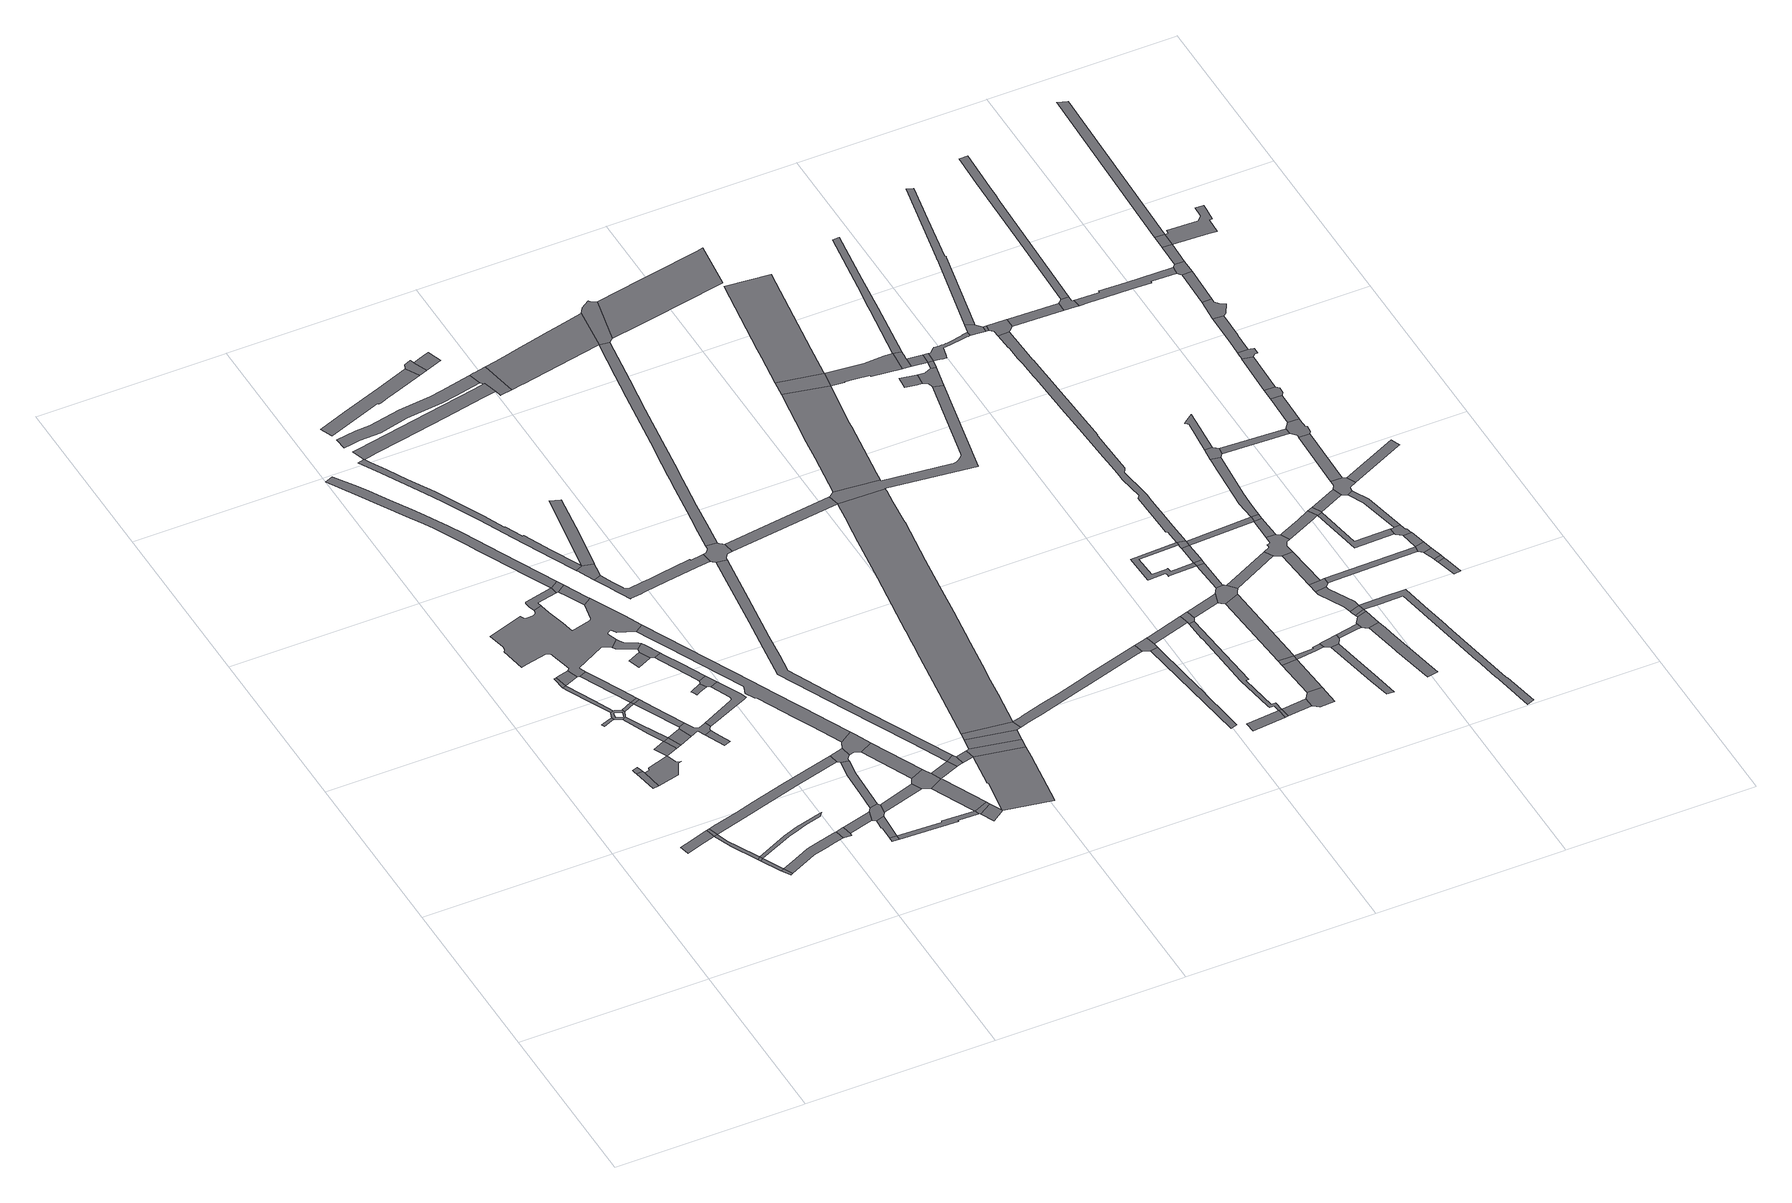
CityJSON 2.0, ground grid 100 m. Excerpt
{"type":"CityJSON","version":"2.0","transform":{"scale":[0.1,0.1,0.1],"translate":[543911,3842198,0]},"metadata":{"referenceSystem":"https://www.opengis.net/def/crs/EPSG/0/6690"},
"CityObjects":{
"road1":{"type":"Road","geometry":[{"type":"MultiSurface","lod":"1","boundaries":[[[0,1,2,3,4,5]]]}]},
"road2":{"type":"Road","geometry":[{"type":"MultiSurface","lod":"1","boundaries":[[[6,0,5,7]]]}]},
"road3":{"type":"Road","attributes":{"RoadStructureAttribute.sectionType":"1"},"geometry":[{"type":"MultiSurface","lod":"1","boundaries":[[[8,9,7,5,10,11,12]]]}]},
"road4":{"type":"Road","geometry":[{"type":"MultiSurface","lod":"1","boundaries":[[[12,11,13,14]]]}]},
"road5":{"type":"Road","geometry":[{"type":"MultiSurface","lod":"1","boundaries":[[[15,16,17,18,19]]]}]},
"road6":{"type":"Road","attributes":{"RoadStructureAttribute.sectionType":"1"},"geometry":[{"type":"MultiSurface","lod":"1","boundaries":[[[14,13,20,21]]]}]},
"road7":{"type":"Road","geometry":[{"type":"MultiSurface","lod":"1","boundaries":[[[22,23,24,25,16,15]]]}]},
"road8":{"type":"Road","geometry":[{"type":"MultiSurface","lod":"1","boundaries":[[[21,20,26,27]]]}]},
"road9":{"type":"Road","attributes":{"RoadStructureAttribute.sectionType":"1"},"geometry":[{"type":"MultiSurface","lod":"1","boundaries":[[[28,29,30,31,32,33,34,35,36,19,18]]]}]},
"road10":{"type":"Road","geometry":[{"type":"MultiSurface","lod":"1","boundaries":[[[37,38,39,40,41,42]]]}]},
"road11":{"type":"Road","geometry":[{"type":"MultiSurface","lod":"1","boundaries":[[[43,44,45,46]]]}]},
"road12":{"type":"Road","geometry":[{"type":"MultiSurface","lod":"1","boundaries":[[[47,46,45,48,49,50,51]]]}]},
"road13":{"type":"Road","attributes":{"RoadStructureAttribute.sectionType":"1"},"geometry":[{"type":"MultiSurface","lod":"1","boundaries":[[[52,53,54,55,56,57,21,27,58,59,60,61,62]]]}]},
"road14":{"type":"Road","geometry":[{"type":"MultiSurface","lod":"1","boundaries":[[[63,64,65,66,33,67]]]}]},
"road15":{"type":"Road","attributes":{"RoadStructureAttribute.sectionType":"1"},"geometry":[{"type":"MultiSurface","lod":"1","boundaries":[[[68,69,70,71,72,73,74,75,76,77,12,14]]]}]},
"road16":{"type":"Road","geometry":[{"type":"MultiSurface","lod":"1","boundaries":[[[78,51,50,79,37,42,80,81,82,83,84,85],[86,87,88,89,90,91,92,93]]]}]},
"road17":{"type":"Road","geometry":[{"type":"MultiSurface","lod":"1","boundaries":[[[94,95,96,43,46,97,98]]]}]},
"road18":{"type":"Road","geometry":[{"type":"MultiSurface","lod":"1","boundaries":[[[99,100,82,81,101,102,65,103]]]}]},
"road19":{"type":"Road","geometry":[{"type":"MultiSurface","lod":"1","boundaries":[[[104,103,65,64,63,67,105]]]}]},
"road20":{"type":"Road","geometry":[{"type":"MultiSurface","lod":"1","boundaries":[[[106,85,84,107]]]}]},
"road21":{"type":"Road","attributes":{"RoadStructureAttribute.sectionType":"1"},"geometry":[{"type":"MultiSurface","lod":"1","boundaries":[[[108,103,104,105,109]]]}]},
"road22":{"type":"Road","attributes":{"RoadStructureAttribute.sectionType":"1"},"geometry":[{"type":"MultiSurface","lod":"1","boundaries":[[[110,111,112,113,114,106,115]]]}]},
"road23":{"type":"Road","geometry":[{"type":"MultiSurface","lod":"1","boundaries":[[[115,106,107,116]]]}]},
"road24":{"type":"Road","attributes":{"RoadStructureAttribute.sectionType":"1"},"geometry":[{"type":"MultiSurface","lod":"1","boundaries":[[[117,118,119,120,121,122,123,6,7,124,125,126,127,128]]]}]},
"road25":{"type":"Road","attributes":{"RoadStructureAttribute.sectionType":"1"},"geometry":[{"type":"MultiSurface","lod":"1","boundaries":[[[129,116,107,130,131,132,133]]]}]},
"road26":{"type":"Road","geometry":[{"type":"MultiSurface","lod":"1","boundaries":[[[134,52,62,135,136]]]}]},
"road27":{"type":"Road","geometry":[{"type":"MultiSurface","lod":"1","boundaries":[[[137,138,139,133,132,140,108,109,141,142,143,144,145,146,147]]]}]},
"road28":{"type":"Road","geometry":[{"type":"MultiSurface","lod":"1","boundaries":[[[148,149,150,151,152,153,154,155,156,157,158,159,160,161,162,163,164,165,166,167,168,169,170,171,172,94,98,173,113,112,174,175,176,177,178,179,180,181,182,183,184,185,186,187,188,189]]]}]},
"road29":{"type":"Road","geometry":[{"type":"MultiSurface","lod":"1","boundaries":[[[190,191,192,143,142]]]}]},
"road30":{"type":"Road","attributes":{"RoadStructureAttribute.sectionType":"1"},"geometry":[{"type":"MultiSurface","lod":"1","boundaries":[[[193,194,134,136,195]]]}]},
"road31":{"type":"Road","attributes":{"RoadStructureAttribute.sectionType":"1"},"geometry":[{"type":"MultiSurface","lod":"1","boundaries":[[[196,197,198,199,200,201,202,203,204,205,206,207,208,209,210,211,212,213,214,215,216,217,218,219]]]}]},
"road32":{"type":"Road","geometry":[{"type":"MultiSurface","lod":"1","boundaries":[[[218,220,221,222,223,154,153,224,225]]]}]},
"road33":{"type":"Road","geometry":[{"type":"MultiSurface","lod":"1","boundaries":[[[226,227,228,229]]]}]},
"road34":{"type":"Road","geometry":[{"type":"MultiSurface","lod":"1","boundaries":[[[230,231,232,233]]]}]},
"road35":{"type":"Road","attributes":{"RoadStructureAttribute.sectionType":"1"},"geometry":[{"type":"MultiSurface","lod":"1","boundaries":[[[234,235,236,237,238,239,226,229]]]}]},
"road36":{"type":"Road","geometry":[{"type":"MultiSurface","lod":"1","boundaries":[[[240,241,242,243,244,245,179,178,246,247,248,249,250,251]]]}]},
"road37":{"type":"Road","geometry":[{"type":"MultiSurface","lod":"1","boundaries":[[[252,253,193,195,236,235,254,255]]]}]},
"road38":{"type":"Road","geometry":[{"type":"MultiSurface","lod":"1","boundaries":[[[256,257,258,259,260,261,262,263]]]}]},
"road39":{"type":"Road","geometry":[{"type":"MultiSurface","lod":"1","boundaries":[[[264,265,266,267,268,269,270,271,272,273,274,147,146]]]}]},
"road40":{"type":"Road","geometry":[{"type":"MultiSurface","lod":"1","boundaries":[[[275,251,250,276,230,233,277,278,279]]]}]},
"road41":{"type":"Road","geometry":[{"type":"MultiSurface","lod":"1","boundaries":[[[219,218,225,280,281]]]}]},
"road42":{"type":"Road","attributes":{"RoadStructureAttribute.sectionType":"1"},"geometry":[{"type":"MultiSurface","lod":"1","boundaries":[[[282,281,280,283,189,188]]]}]},
"road43":{"type":"Road","geometry":[{"type":"MultiSurface","lod":"1","boundaries":[[[284,285,279,278,286,287,288,289,290]]]}]},
"road44":{"type":"Road","geometry":[{"type":"MultiSurface","lod":"1","boundaries":[[[291,290,289,292,256,263,293,269,268]]]}]},
"road45":{"type":"Road","attributes":{"RoadStructureAttribute.sectionType":"1"},"geometry":[{"type":"MultiSurface","lod":"1","boundaries":[[[294,295,296,297,253,252,298,299]]]}]},
"road46":{"type":"Road","attributes":{"RoadStructureAttribute.sectionType":"1"},"geometry":[{"type":"MultiSurface","lod":"1","boundaries":[[[300,301,302,303,304,305,306,307,308,309,310,311,312,313,314,315,316,317,318,319,320,321,322,323,324,325,326]]]}]},
"road47":{"type":"Road","attributes":{"RoadStructureAttribute.sectionType":"1"},"geometry":[{"type":"MultiSurface","lod":"1","boundaries":[[[327,328,229,228,329,330,331,332]]]}]},
"road48":{"type":"Road","geometry":[{"type":"MultiSurface","lod":"1","boundaries":[[[333,117,128,294,299,334,335]]]}]},
"road49":{"type":"Road","attributes":{"RoadStructureAttribute.sectionType":"1"},"geometry":[{"type":"MultiSurface","lod":"1","boundaries":[[[336,255,254,337]]]}]},
"road50":{"type":"Road","attributes":{"RoadStructureAttribute.sectionType":"1"},"geometry":[{"type":"MultiSurface","lod":"1","boundaries":[[[338,339,340,341,342,343,344,345,186,185,346,347,348,349,350,351,352,353,354,355,356,357,358,359]]]}]},
"road51":{"type":"Road","geometry":[{"type":"MultiSurface","lod":"1","boundaries":[[[326,325,360,361,362,363,364,365,366]]]}]},
"road52":{"type":"Road","geometry":[{"type":"MultiSurface","lod":"1","boundaries":[[[367,359,358,333,335,368,369,370]]]}]},
"road53":{"type":"Road","attributes":{"RoadStructureAttribute.sectionType":"1"},"geometry":[{"type":"MultiSurface","lod":"1","boundaries":[[[371,372,373,374,375,376,377,378,379,380,381,382,383]]]}]},
"road54":{"type":"Road","attributes":{"RoadStructureAttribute.sectionType":"1"},"geometry":[{"type":"MultiSurface","lod":"1","boundaries":[[[370,369,384,385]]]}]},
"road55":{"type":"Road","geometry":[{"type":"MultiSurface","lod":"1","boundaries":[[[386,385,384,336,337,387,388,389]]]}]},
"road56":{"type":"Road","attributes":{"RoadStructureAttribute.sectionType":"1"},"geometry":[{"type":"MultiSurface","lod":"1","boundaries":[[[390,391,392,393,394,326,366]]]}]},
"road57":{"type":"Road","attributes":{"RoadStructureAttribute.sectionType":"1"},"geometry":[{"type":"MultiSurface","lod":"1","boundaries":[[[395,388,387,396,397,332,398]]]}]},
"road58":{"type":"Road","attributes":{"RoadStructureAttribute.sectionType":"1"},"geometry":[{"type":"MultiSurface","lod":"1","boundaries":[[[399,400,401,402,403,404,405,406,407,408,409,410,411,412,413,414,415]]]}]},
"road59":{"type":"Road","geometry":[{"type":"MultiSurface","lod":"1","boundaries":[[[398,332,331,416,417,418]]]}]},
"road60":{"type":"Road","attributes":{"function":"2","RoadStructureAttribute.sectionType":"7"},"geometry":[{"type":"MultiSurface","lod":"1","boundaries":[[[419,420,421,422,423,424,316,425,426,427,428,429,430,431]]]}]},
"road61":{"type":"Road","attributes":{"RoadStructureAttribute.sectionType":"1"},"geometry":[{"type":"MultiSurface","lod":"1","boundaries":[[[432,433,418,417,434,435]]]}]},
"road62":{"type":"Road","attributes":{"RoadStructureAttribute.sectionType":"1"},"geometry":[{"type":"MultiSurface","lod":"1","boundaries":[[[436,437,438,439,440,441,442,443,444,445,446,447,364,363,448,449,450,451,452,453,454,455,456,457,458,459]]]}]},
"road63":{"type":"Road","attributes":{"RoadStructureAttribute.sectionType":"1"},"geometry":[{"type":"MultiSurface","lod":"1","boundaries":[[[460,389,388,461]]]}]},
"road64":{"type":"Road","geometry":[{"type":"MultiSurface","lod":"1","boundaries":[[[462,463,460,461,464,465,466]]]}]},
"road65":{"type":"Road","attributes":{"RoadStructureAttribute.sectionType":"1"},"geometry":[{"type":"MultiSurface","lod":"1","boundaries":[[[467,468,469,470,471,472,473,460,463,474,475,476,477,478,479,480]]]}]},
"road66":{"type":"Road","attributes":{"RoadStructureAttribute.sectionType":"1"},"geometry":[{"type":"MultiSurface","lod":"1","boundaries":[[[481,466,465,482,483]]]}]},
"road67":{"type":"Road","geometry":[{"type":"MultiSurface","lod":"1","boundaries":[[[484,485,486,487,371,383,488,489]]]}]},
"road68":{"type":"Road","attributes":{"RoadStructureAttribute.sectionType":"1"},"geometry":[{"type":"MultiSurface","lod":"1","boundaries":[[[483,490,491,492,435,493,494,495,496]]]}]},
"road69":{"type":"Road","attributes":{"RoadStructureAttribute.sectionType":"1"},"geometry":[{"type":"MultiSurface","lod":"1","boundaries":[[[497,498,499,489,488,500]]]}]},
"road70":{"type":"Road","geometry":[{"type":"MultiSurface","lod":"1","boundaries":[[[501,481,483,496,502]]]}]},
"road71":{"type":"Road","geometry":[{"type":"MultiSurface","lod":"1","boundaries":[[[503,504,505,459,458,506,467,480,507,508,509,510,511,512,513]]]}]},
"road72":{"type":"Road","attributes":{"RoadStructureAttribute.sectionType":"1"},"geometry":[{"type":"MultiSurface","lod":"1","boundaries":[[[514,515,501,502,516]]]}]},
"road73":{"type":"Road","geometry":[{"type":"MultiSurface","lod":"1","boundaries":[[[517,514,516,518,519]]]}]},
"road74":{"type":"Road","geometry":[{"type":"MultiSurface","lod":"1","boundaries":[[[520,521,522,399,415,523,524,419,431,525,526,527,528]]]}]},
"road75":{"type":"Road","attributes":{"RoadStructureAttribute.sectionType":"1"},"geometry":[{"type":"MultiSurface","lod":"1","boundaries":[[[529,530,531,532,533,534,535,536,537,538,539,540,541,503,513,542,543,544,545,546,547,548,549,550]]]}]},
"road76":{"type":"Road","attributes":{"RoadStructureAttribute.sectionType":"1"},"geometry":[{"type":"MultiSurface","lod":"1","boundaries":[[[551,552,510,509,553]]]}]},
"road77":{"type":"Road","geometry":[{"type":"MultiSurface","lod":"1","boundaries":[[[554,555,556,557,558,559,560,561,562,563,520,528,564,565,566,567,529]]]}]},
"road78":{"type":"Road","attributes":{"RoadStructureAttribute.sectionType":"1"},"geometry":[{"type":"MultiSurface","lod":"1","boundaries":[[[553,568,569,570,571,572,573,574,575,576,577,578,579,517,519,580,581,582,583,584,585,586,587,588,589,590,591,592]]]}]},
"road79":{"type":"Road","attributes":{"RoadStructureAttribute.sectionType":"1"},"geometry":[{"type":"MultiSurface","lod":"1","boundaries":[[[593,594,595,596,597,598,599,519,518,600,601,602,603,604,605]]]}]},
"road80":{"type":"Road","geometry":[{"type":"MultiSurface","lod":"1","boundaries":[[[606,607,608,609,554,529,550,610,611]]]}]},
"road81":{"type":"Road","attributes":{"function":"2","RoadStructureAttribute.sectionType":"1"},"geometry":[{"type":"MultiSurface","lod":"1","boundaries":[[[612,613,614,615,616,617,618,619,620,621,622,623,624,625,626,627]]]}]},
"road82":{"type":"Road","attributes":{"RoadStructureAttribute.sectionType":"1"},"geometry":[{"type":"MultiSurface","lod":"1","boundaries":[[[628,629,630,631,632,633,634,635,636]]]}]},
"road83":{"type":"Road","geometry":[{"type":"MultiSurface","lod":"1","boundaries":[[[637,638,639,593,605,633,632,640]]]}]},
"road84":{"type":"Road","attributes":{"RoadStructureAttribute.sectionType":"1"},"geometry":[{"type":"MultiSurface","lod":"1","boundaries":[[[641,642,643,644,645]]]}]},
"road85":{"type":"Road","geometry":[{"type":"MultiSurface","lod":"1","boundaries":[[[646,647,648,649,650,651,652,611,610,653,654,655,656]]]}]},
"road86":{"type":"Road","attributes":{"RoadStructureAttribute.sectionType":"1"},"geometry":[{"type":"MultiSurface","lod":"1","boundaries":[[[657,658,659,660,661,662,663,664,665,666,620,619,667,668,551,553,592,669,670,671]]]}]},
"road87":{"type":"Road","geometry":[{"type":"MultiSurface","lod":"1","boundaries":[[[672,612,627,673]]]}]},
"road88":{"type":"Road","geometry":[{"type":"MultiSurface","lod":"1","boundaries":[[[674,641,645,675]]]}]},
"road89":{"type":"Road","attributes":{"RoadStructureAttribute.sectionType":"1"},"geometry":[{"type":"MultiSurface","lod":"1","boundaries":[[[676,677,637,640,678,679,680]]]}]},
"road90":{"type":"Road","attributes":{"RoadStructureAttribute.sectionType":"1"},"geometry":[{"type":"MultiSurface","lod":"1","boundaries":[[[681,682,683,684,685,686,687,688,689,690,691,692,693,641,674]]]}]},
"road91":{"type":"Road","attributes":{"RoadStructureAttribute.sectionType":"1"},"geometry":[{"type":"MultiSurface","lod":"1","boundaries":[[[694,695,674,675,696]]]}]},
"road92":{"type":"Road","geometry":[{"type":"MultiSurface","lod":"1","boundaries":[[[697,676,680,686,685,698,699]]]}]},
"road93":{"type":"Road","attributes":{"function":"2","RoadStructureAttribute.sectionType":"1"},"geometry":[{"type":"MultiSurface","lod":"1","boundaries":[[[700,701,702,672,673,703,704,705,706]]]}]},
"road94":{"type":"Road","geometry":[{"type":"MultiSurface","lod":"1","boundaries":[[[707,708,709,710,694,696,711,712,713]]]}]},
"road95":{"type":"Road","attributes":{"RoadStructureAttribute.sectionType":"1"},"geometry":[{"type":"MultiSurface","lod":"1","boundaries":[[[714,715,708,707]]]}]},
"road96":{"type":"Road","attributes":{"RoadStructureAttribute.sectionType":"1"},"geometry":[{"type":"MultiSurface","lod":"1","boundaries":[[[716,717,673,627,718,719,720,721,722,723,724]]]}]},
"road97":{"type":"Road","attributes":{"RoadStructureAttribute.sectionType":"1"},"geometry":[{"type":"MultiSurface","lod":"1","boundaries":[[[725,726,697,699,727,728]]]}]},
"road98":{"type":"Road","geometry":[{"type":"MultiSurface","lod":"1","boundaries":[[[729,715,714,730]]]}]},
"road99":{"type":"Road","attributes":{"RoadStructureAttribute.sectionType":"1"},"geometry":[{"type":"MultiSurface","lod":"1","boundaries":[[[731,732,733,734,735,736,737,738,739,740,741,742,743,744,745,746,747,748]]]}]},
"road100":{"type":"Road","attributes":{"RoadStructureAttribute.sectionType":"1"},"geometry":[{"type":"MultiSurface","lod":"1","boundaries":[[[749,750,751,752,729,730]]]}]},
"road101":{"type":"Road","geometry":[{"type":"MultiSurface","lod":"1","boundaries":[[[753,754,755,756,757]]]}]},
"road102":{"type":"Road","attributes":{"RoadStructureAttribute.sectionType":"1"},"geometry":[{"type":"MultiSurface","lod":"1","boundaries":[[[758,759,760,730,714,761,762]]]}]},
"road103":{"type":"Road","geometry":[{"type":"MultiSurface","lod":"1","boundaries":[[[763,764,765,766,725,728,767,752,751,768,769,770,771]]]}]},
"road104":{"type":"Road","attributes":{"RoadStructureAttribute.sectionType":"1"},"geometry":[{"type":"MultiSurface","lod":"1","boundaries":[[[740,772,773,765,764,774,775]]]}]},
"road105":{"type":"Road","geometry":[{"type":"MultiSurface","lod":"1","boundaries":[[[724,723,776,777,778,779,780,781,782]]]}]},
"road106":{"type":"Road","geometry":[{"type":"MultiSurface","lod":"1","boundaries":[[[783,784,757,756,785,786,787,657,671,788]]]}]},
"road107":{"type":"Road","geometry":[{"type":"MultiSurface","lod":"1","boundaries":[[[789,741,740,775]]]}]},
"road108":{"type":"Road","attributes":{"RoadStructureAttribute.sectionType":"1"},"geometry":[{"type":"MultiSurface","lod":"1","boundaries":[[[790,791,792,793,741,789]]]}]},
"road109":{"type":"Road","attributes":{"RoadStructureAttribute.sectionType":"1"},"geometry":[{"type":"MultiSurface","lod":"1","boundaries":[[[794,795,796,797,798,799,800,801]]]}]},
"road110":{"type":"Road","attributes":{"RoadStructureAttribute.sectionType":"1"},"geometry":[{"type":"MultiSurface","lod":"1","boundaries":[[[802,778,777,803,804]]]}]},
"road111":{"type":"Road","geometry":[{"type":"MultiSurface","lod":"1","boundaries":[[[731,748,805,792,791,806,807]]]}]},
"road112":{"type":"Road","geometry":[{"type":"MultiSurface","lod":"1","boundaries":[[[808,809,810,758,762,811,798,797,812,813]]]}]},
"road113":{"type":"Road","attributes":{"RoadStructureAttribute.sectionType":"1"},"geometry":[{"type":"MultiSurface","lod":"1","boundaries":[[[803,783,788,814]]]}]},
"road114":{"type":"Road","geometry":[{"type":"MultiSurface","lod":"1","boundaries":[[[804,803,814,815]]]}]},
"road115":{"type":"Road","attributes":{"RoadStructureAttribute.sectionType":"1"},"geometry":[{"type":"MultiSurface","lod":"1","boundaries":[[[816,771,770,817]]]}]},
"road116":{"type":"Road","attributes":{"RoadStructureAttribute.sectionType":"1"},"geometry":[{"type":"MultiSurface","lod":"1","boundaries":[[[818,808,813,819,820,821]]]}]},
"road117":{"type":"Road","attributes":{"RoadStructureAttribute.sectionType":"1"},"geometry":[{"type":"MultiSurface","lod":"1","boundaries":[[[822,823,824,825,826,827,828,829,724,782]]]}]},
"road118":{"type":"Road","attributes":{"RoadStructureAttribute.sectionType":"1"},"geometry":[{"type":"MultiSurface","lod":"1","boundaries":[[[830,831,832,833,834,835,836,837,838,839,840,841,842,843,844,815,814,845,846,847,848,849,850,851,852,853,854,855,856,857]]]}]},
"road119":{"type":"Road","attributes":{"RoadStructureAttribute.sectionType":"1"},"geometry":[{"type":"MultiSurface","lod":"1","boundaries":[[[858,806,791,859]]]}]},
"road120":{"type":"Road","attributes":{"RoadStructureAttribute.sectionType":"1"},"geometry":[{"type":"MultiSurface","lod":"1","boundaries":[[[860,861,862,863,864,865,866,867,868,869,870,871,872,873,874,875,876,877,878,879,880,881,882,883,884,885,886,887,888,889,890,891,892,893,894,895,896,897,898,899,900,731,807]]]}]},
"road121":{"type":"Road","attributes":{"RoadStructureAttribute.sectionType":"1"},"geometry":[{"type":"MultiSurface","lod":"1","boundaries":[[[901,902,903,904,905,906,907,908,909,910,911,912,913,914]]]}]},
"road122":{"type":"Road","geometry":[{"type":"MultiSurface","lod":"1","boundaries":[[[915,916,917,918,818,821,919,910,909]]]}]},
"road123":{"type":"Road","attributes":{"RoadStructureAttribute.sectionType":"1"},"geometry":[{"type":"MultiSurface","lod":"1","boundaries":[[[920,921,922,923,924,925,926,927]]]}]},
"road124":{"type":"Road","geometry":[{"type":"MultiSurface","lod":"1","boundaries":[[[928,929,930,931,923,922,932,933]]]}]},
"road125":{"type":"Road","attributes":{"RoadStructureAttribute.sectionType":"1"},"geometry":[{"type":"MultiSurface","lod":"1","boundaries":[[[934,935,916,915]]]}]},
"road126":{"type":"Road","geometry":[{"type":"MultiSurface","lod":"1","boundaries":[[[927,926,936,935,934]]]}]},
"road127":{"type":"Road","attributes":{"RoadStructureAttribute.sectionType":"1"},"geometry":[{"type":"MultiSurface","lod":"1","boundaries":[[[937,938,931,930]]]}]},
"road128":{"type":"Road","geometry":[{"type":"MultiSurface","lod":"1","boundaries":[[[939,940,941,942,943,944,816,817,945,946,938,937,947,948,949,950,951]]]}]},
"road129":{"type":"Road","geometry":[{"type":"MultiSurface","lod":"1","boundaries":[[[952,953,830,857,954,955,956,957]]]}]},
"road130":{"type":"Road","attributes":{"RoadStructureAttribute.sectionType":"1"},"geometry":[{"type":"MultiSurface","lod":"1","boundaries":[[[958,959,960,859,961,962,939,951]]]}]},
"road131":{"type":"Road","attributes":{"RoadStructureAttribute.sectionType":"1"},"geometry":[{"type":"MultiSurface","lod":"1","boundaries":[[[963,964,965,966,967,968,969,970,971,972,927,934,973,974,975,976,977,978,979,980,981,982]]]}]},
"road132":{"type":"Road","geometry":[{"type":"MultiSurface","lod":"1","boundaries":[[[983,984,858,859,960]]]}]},
"road133":{"type":"Road","attributes":{"RoadStructureAttribute.sectionType":"1"},"geometry":[{"type":"MultiSurface","lod":"1","boundaries":[[[956,955,985,986]]]}]},
"road134":{"type":"Road","geometry":[{"type":"MultiSurface","lod":"1","boundaries":[[[986,985,987,878,877,988,989,990,991]]]}]},
"road135":{"type":"Road","attributes":{"RoadStructureAttribute.sectionType":"1"},"geometry":[{"type":"MultiSurface","lod":"1","boundaries":[[[992,993,994,995,996,858,984,997,998,999,1000,1001]]]}]},
"road136":{"type":"Road","attributes":{"RoadStructureAttribute.sectionType":"1"},"geometry":[{"type":"MultiSurface","lod":"1","boundaries":[[[1002,1003,1004,950,949,1005,1006,1007]]]}]},
"road137":{"type":"Road","attributes":{"RoadStructureAttribute.sectionType":"1"},"geometry":[{"type":"MultiSurface","lod":"1","boundaries":[[[1008,928,933,1009,1010]]]}]},
"road138":{"type":"Road","geometry":[{"type":"MultiSurface","lod":"1","boundaries":[[[1011,992,1001,1012,1013,1014]]]}]},
"road139":{"type":"Road","attributes":{"RoadStructureAttribute.sectionType":"1"},"geometry":[{"type":"MultiSurface","lod":"1","boundaries":[[[1015,1016,1017,1018,952,957,1019,1020,1021,1022,1023,1024,1025]]]}]},
"road140":{"type":"Road","attributes":{"RoadStructureAttribute.sectionType":"1"},"geometry":[{"type":"MultiSurface","lod":"1","boundaries":[[[1026,1027,1028,1029,1030,1031,1032,1011,1014]]]}]},
"road141":{"type":"Road","geometry":[{"type":"MultiSurface","lod":"1","boundaries":[[[1033,1002,1007,1034,1035]]]}]},
"road142":{"type":"Road","attributes":{"RoadStructureAttribute.sectionType":"1"},"geometry":[{"type":"MultiSurface","lod":"1","boundaries":[[[1036,991,990,1037,1038]]]}]},
"road143":{"type":"Road","attributes":{"RoadStructureAttribute.sectionType":"1"},"geometry":[{"type":"MultiSurface","lod":"1","boundaries":[[[1039,1034,1007,1040,1041,1042]]]}]},
"road144":{"type":"Road","attributes":{"RoadStructureAttribute.sectionType":"1"},"geometry":[{"type":"MultiSurface","lod":"1","boundaries":[[[1043,1033,1035,1044,1045,1046]]]}]},
"road145":{"type":"Road","attributes":{"RoadStructureAttribute.sectionType":"1"},"geometry":[{"type":"MultiSurface","lod":"1","boundaries":[[[1013,1012,1047,1048]]]}]},
"road146":{"type":"Road","geometry":[{"type":"MultiSurface","lod":"1","boundaries":[[[1049,1038,1037,1050,1051,1052,1053,1054,1055]]]}]},
"road147":{"type":"Road","attributes":{"RoadStructureAttribute.sectionType":"1"},"geometry":[{"type":"MultiSurface","lod":"1","boundaries":[[[1056,1057,1058,1059,1060,1061]]]}]},
"road148":{"type":"Road","geometry":[{"type":"MultiSurface","lod":"1","boundaries":[[[1062,1008,1010,1063,1064,1065]]]}]},
"road149":{"type":"Road","attributes":{"RoadStructureAttribute.sectionType":"1"},"geometry":[{"type":"MultiSurface","lod":"1","boundaries":[[[1065,1064,1066,1067]]]}]},
"road150":{"type":"Road","geometry":[{"type":"MultiSurface","lod":"1","boundaries":[[[1067,1066,1068,1059,1058]]]}]},
"road151":{"type":"Road","geometry":[{"type":"MultiSurface","lod":"1","boundaries":[[[1069,1070,1071,1072,1073,1042,1041,1074,1075,1076,1077,1078]]]}]},
"road152":{"type":"Road","attributes":{"RoadStructureAttribute.sectionType":"1"},"geometry":[{"type":"MultiSurface","lod":"1","boundaries":[[[1075,1079,1008,1062,1076]]]}]},
"road153":{"type":"Road","attributes":{"RoadStructureAttribute.sectionType":"1"},"geometry":[{"type":"MultiSurface","lod":"1","boundaries":[[[1080,1081,1082,1083,1072,1071]]]}]},
"road154":{"type":"Road","geometry":[{"type":"MultiSurface","lod":"1","boundaries":[[[1084,1085,1043,1046,1086,1087,1082,1081,1088,1089,1090,1091,1092,1093]]]}]},
"road155":{"type":"Road","attributes":{"RoadStructureAttribute.sectionType":"1"},"geometry":[{"type":"MultiSurface","lod":"1","boundaries":[[[1094,1084,1093,1095,1096]]]}]},
"road156":{"type":"Road","geometry":[{"type":"MultiSurface","lod":"1","boundaries":[[[1097,1098,1099,1048,1047,1100,1101,1102,1094,1096,1103,1104,1105,1106,1107,1108,1109,1110]]]}]},
"road157":{"type":"Road","attributes":{"RoadStructureAttribute.sectionType":"1"},"geometry":[{"type":"MultiSurface","lod":"1","boundaries":[[[1111,1112,1113,1049,1055,1114,1115,1116,1117,1118]]]}]},
"road158":{"type":"Road","attributes":{"RoadStructureAttribute.sectionType":"1"},"geometry":[{"type":"MultiSurface","lod":"1","boundaries":[[[1119,1097,1110,1120,1121,1122]]]}]},
"road159":{"type":"Road","attributes":{"RoadStructureAttribute.sectionType":"1"},"geometry":[{"type":"MultiSurface","lod":"1","boundaries":[[[1123,1092,1091,1124,1125]]]}]},
"road160":{"type":"Road","geometry":[{"type":"MultiSurface","lod":"1","boundaries":[[[1126,1119,1122,1127,1128,1129]]]}]},
"road161":{"type":"Road","attributes":{"RoadStructureAttribute.sectionType":"1"},"geometry":[{"type":"MultiSurface","lod":"1","boundaries":[[[1130,1131,1132,1133,1053,1052,1134,1135,1136,1137,1138,1139,1140]]]}]},
"road162":{"type":"Road","attributes":{"RoadStructureAttribute.sectionType":"1"},"geometry":[{"type":"MultiSurface","lod":"1","boundaries":[[[1141,1126,1129,1142,1143,1144]]]}]},
"road163":{"type":"Road","geometry":[{"type":"MultiSurface","lod":"1","boundaries":[[[1145,1146,1147,1141,1144,1148,1149,1150,1151,1152]]]}]},
"road164":{"type":"Road","attributes":{"RoadStructureAttribute.sectionType":"1"},"geometry":[{"type":"MultiSurface","lod":"1","boundaries":[[[1153,1154,1145,1152,1155,1156,1157,1158]]]}]},
"road165":{"type":"Road","geometry":[{"type":"MultiSurface","lod":"1","boundaries":[[[1159,1153,1158,1160,1161,1162,1163,1164,1165]]]}]},
"road166":{"type":"Road","attributes":{"RoadStructureAttribute.sectionType":"1"},"geometry":[{"type":"MultiSurface","lod":"1","boundaries":[[[1166,1159,1165,1167]]]}]},
"road167":{"type":"Road","geometry":[{"type":"MultiSurface","lod":"1","boundaries":[[[1168,1140,1139,1166,1167,1169]]]}]},
"road168":{"type":"Road","attributes":{"RoadStructureAttribute.sectionType":"1"},"geometry":[{"type":"MultiSurface","lod":"1","boundaries":[[[1170,1168,1169,1171]]]}]},
"road169":{"type":"Road","geometry":[{"type":"MultiSurface","lod":"1","boundaries":[[[1172,1170,1171,1173]]]}]},
"road170":{"type":"Road","attributes":{"RoadStructureAttribute.sectionType":"1"},"geometry":[{"type":"MultiSurface","lod":"1","boundaries":[[[1174,1175,1176,1177,1178,1173,1171,1179,1180,1181,1182,1183,1184]]]}]},
"road171":{"type":"Road","attributes":{"RoadStructureAttribute.sectionType":"1"},"geometry":[{"type":"MultiSurface","lod":"1","boundaries":[[[1185,1186,1187,1172,1173,1188]]]}]}
},
"vertices":[
[470,947,0],[343,906,0],[308,894,0],[320,842,0],[425,875,0],[482,893,0],
[487,953,0],[503,900,0],
[545,790,0],[525,834,0],[523,794,0],[592,655,0],[607,668,0],
[600,640,0],[614,650,0],
[393,1458,0],[361,1455,0],[382,1327,0],[414,1334,0],[397,1445,0],
[653,533,0],[669,540,0],
[389,1477,0],[384,1496,0],[354,1485,0],[358,1470,0],
[681,486,0],[693,492,0],
[532,1362,0],[537,1371,0],[569,1435,0],[587,1442,0],[564,1449,0],[546,1503,0],[431,1468,0],[429,1463,0],[424,1451,0],
[436,1865,0],[421,1859,0],[372,1842,0],[380,1824,0],[426,1845,0],[440,1851,0],
[335,2237,0],[321,2233,0],[328,2157,0],[348,2166,0],
[417,2014,0],[342,2127,0],[401,2002,0],[449,1900,0],[466,1907,0],
[1007,664,0],[989,659,0],[902,636,0],[840,619,0],[830,616,0],[752,579,0],[766,527,0],[843,564,0],[919,584,0],[970,598,0],[1017,611,0],
[606,1540,0],[606,1542,0],[578,1603,0],[514,1574,0],[610,1532,0],
[796,735,0],[843,750,0],[881,765,0],[918,776,0],[990,796,0],[1000,808,0],[1010,819,0],[998,816,0],[858,780,0],[778,749,0],
[472,1905,0],[448,1898,0],[476,1834,0],[477,1832,0],[497,1842,0],[499,1846,0],[509,1874,0],[506,1893,0],[455,1857,0],[461,1884,0],[462,1890,0],[474,1886,0],[498,1877,0],[491,1854,0],[488,1848,0],[476,1851,0],
[403,2255,0],[383,2250,0],[346,2240,0],[380,2179,0],[423,2197,0],
[560,1712,0],[546,1741,0],[521,1731,0],[541,1685,0],[607,1616,0],
[633,1557,0],[639,1545,0],
[567,1923,0],[574,1907,0],
[684,1650,0],[708,1577,0],
[569,2016,0],[505,2154,0],[477,2213,0],[438,2195,0],[517,2029,0],[604,1940,0],
[611,1925,0],
[1227,1160,0],[1138,1135,0],[939,1080,0],[757,1029,0],[655,1000,0],[566,976,0],[516,962,0],[508,902,0],[675,950,0],[829,994,0],[1003,1045,0],[1237,1108,0],
[647,1846,0],[622,1807,0],[685,1673,0],[690,1662,0],[725,1679,0],
[1051,677,0],[1061,607,0],[1062,623,0],
[786,1621,0],[769,1616,0],[747,1630,0],[690,1659,0],[754,1598,0],[773,1556,0],[810,1573,0],[809,1583,0],[812,1590,0],[822,1599,0],[811,1633,0],
[668,2540,0],[661,2528,0],[553,2502,0],[537,2571,0],[514,2669,0],[503,2724,0],[458,2711,0],[457,2699,0],[452,2689,0],[442,2682,0],[414,2678,0],[398,2678,0],[389,2686,0],[380,2703,0],[190,2639,0],[212,2544,0],[212,2534,0],[209,2523,0],[200,2511,0],[222,2375,0],[254,2383,0],[369,2410,0],[385,2401,0],[387,2400,0],[418,2268,0],[432,2198,0],[462,2246,0],[463,2251,0],[620,2333,0],[645,2325,0],[666,2313,0],[709,2353,0],[690,2402,0],[691,2409,0],[696,2414,0],[715,2425,0],[732,2396,0],[817,2361,0],[863,2391,0],[819,2490,0],[732,2669,0],[688,2638,0],
[821,1451,0],[857,1464,0],[822,1546,0],
[1210,720,0],[1073,683,0],[1193,660,0],
[604,2937,0],[507,3146,0],[476,3216,0],[475,3216,0],[409,3356,0],[372,3431,0],[294,3573,0],[272,3612,0],[209,3723,0],[153,3822,0],[121,3874,0],[45,3990,0],[1,3971,0],[84,3828,0],[237,3565,0],[277,3494,0],[305,3446,0],[334,3385,0],[387,3275,0],[415,3215,0],[451,3139,0],[541,2946,0],[602,2818,0],[646,2848,0],
[454,2782,0],[449,2781,0],[446,2774,0],[449,2743,0],[498,2751,0],[609,2777,0],
[1211,511,0],[1210,483,0],[1247,481,0],[1248,509,0],
[763,2223,0],[693,2188,0],[713,2126,0],[792,2163,0],
[1252,591,0],[1256,661,0],[1212,647,0],[1209,592,0],[1213,591,0],[1214,591,0],
[789,2285,0],[779,2290,0],[761,2298,0],[738,2309,0],[731,2314,0],[714,2342,0],[675,2294,0],[686,2288,0],[715,2276,0],[745,2260,0],[768,2246,0],[799,2274,0],
[1268,754,0],[1227,743,0],[1271,685,0],[1279,742,0],
[914,1892,0],[861,1864,0],[853,1860,0],[859,1849,0],[868,1830,0],[875,1833,0],[890,1840,0],[934,1859,0],
[1021,1689,0],[1051,1702,0],[1066,1710,0],[1055,1741,0],[994,1870,0],[954,1851,0],[998,1749,0],[998,1747,0],[999,1738,0],[997,1727,0],[988,1722,0],
[807,2262,0],[768,2237,0],[800,2162,0],[811,2156,0],[849,2174,0],
[620,2780,0],[664,2810,0],
[722,2688,0],[645,2729,0],
[902,2062,0],[855,2161,0],[828,2120,0],[864,2043,0],[916,1930,0],[923,1915,0],[963,1934,0],
[971,1917,0],[920,1898,0],[944,1857,0],
[1250,1094,0],[1237,996,0],[1236,966,0],[1232,856,0],[1279,994,0],[1290,1087,0],
[791,2920,0],[724,3061,0],[657,3210,0],[651,3207,0],[647,3214,0],[646,3217,0],[606,3303,0],[603,3302,0],[564,3394,0],[556,3413,0],[538,3450,0],[475,3578,0],[427,3678,0],[352,3814,0],[294,3922,0],[252,4001,0],[235,4031,0],[200,4024,0],[263,3906,0],[363,3719,0],[427,3599,0],[521,3404,0],[606,3217,0],[605,3217,0],[705,3002,0],[763,2877,0],[802,2895,0],
[1483,509,0],[1481,501,0],[1553,470,0],[1553,480,0],[1663,476,0],[1657,501,0],
[1302,1182,0],[1292,1102,0],[1311,1124,0],
[1479,808,0],[1504,757,0],
[1339,1373,0],[1272,1520,0],[1269,1525,0],[1252,1564,0],[1160,1757,0],[1144,1791,0],[1029,2034,0],[921,2264,0],[851,2288,0],[899,2187,0],[983,2010,0],[1090,1784,0],[1080,1756,0],[1079,1753,0],[1074,1738,0],[1098,1687,0],[1107,1683,0],[1177,1533,0],[1197,1492,0],[1244,1390,0],[1322,1225,0],[1388,1270,0],
[772,2859,0],[774,2854,0],[792,2813,0],[809,2778,0],[848,2796,0],[856,2849,0],[861,2881,0],
[1401,1242,0],[1337,1131,0],[1369,1118,0],[1440,1157,0],
[699,4521,0],[523,4455,0],[307,4374,0],[151,4315,0],[176,4249,0],[336,4309,0],[473,4359,0],[475,4354,0],[476,4352,0],[488,4356,0],[545,4378,0],[551,4380,0],[738,4449,0],
[1496,843,0],[1570,878,0],
[1591,833,0],[1546,738,0],[1616,780,0],[1593,833,0],
[895,3105,0],[930,3358,0],[902,3366,0],[875,3375,0],[874,3370,0],
[1621,770,0],[1645,525,0],[1653,509,0],[1731,536,0],
[948,4342,0],[777,4303,0],[716,4290,0],[541,4274,0],[370,4235,0],[292,4230,0],[184,4215,0],[189,4147,0],[225,4153,0],[279,4162,0],[390,4167,0],[549,4203,0],[744,4224,0],[817,4239,0],[827,4242,0],[887,4255,0],[964,4273,0],
[1669,476,0],[1671,472,0],[1740,517,0],
[985,4259,0],[918,4245,0],[654,4193,0],[411,4144,0],[246,4111,0],[212,4104,0],[238,4031,0],[261,4036,0],[310,4047,0],[458,4076,0],[711,4126,0],[929,4170,0],[1005,4186,0],
[1771,451,0],[1768,457,0],[1705,399,0],[1773,446,0],
[1275,2699,0],[1274,2704,0],[1102,2677,0],[1096,2676,0],[1044,2668,0],[1006,2663,0],[927,2651,0],[906,2661,0],[905,2663,0],[902,2669,0],[883,2714,0],[878,2725,0],[841,2709,0],[855,2680,0],[867,2653,0],[880,2627,0],[900,2582,0],[901,2582,0],[961,2591,0],[982,2595,0],[1108,2616,0],[1278,2641,0],[1352,2650,0],[1346,2710,0],
[1700,876,0],[1724,823,0],
[1748,891,0],[1741,904,0],[1747,830,0],[1760,833,0],[1750,885,0],
[1375,2630,0],[1349,2420,0],[1322,2184,0],[1297,1988,0],[1271,1787,0],[1443,1421,0],[1607,1074,0],[1451,1519,0],[1442,1538,0],[1325,1793,0],[1339,1904,0],[1356,2048,0],[1394,2335,0],[1430,2624,0],
[1813,903,0],[1818,849,0],[1823,850,0],
[752,4549,0],[747,4562,0],[710,4548,0],[703,4531,0],[783,4465,0],[755,4541,0],
[1798,655,0],[1802,647,0],[1774,451,0],[2023,400,0],[2037,513,0],[2065,729,0],[2075,802,0],
[847,4576,0],[839,4573,0],[792,4555,0],[876,4500,0],
[1831,908,0],[2082,859,0],
[1386,2759,0],[1383,2733,0],[1364,2712,0],[1363,2641,0],[1432,2638,0],[1449,2662,0],[1476,2666,0],[1468,2726,0],[1460,2735,0],[1453,2741,0],[1442,2752,0],
[1840,977,0],[1832,913,0],[2091,928,0],
[1846,1021,0],[2116,935,0],[2100,988,0],
[1039,4363,0],[974,4348,0],[972,4348,0],[975,4266,0],[983,4261,0],[1006,4183,0],[1013,4149,0],[1016,4150,0],[1077,4161,0],
[1586,4261,0],[1554,4031,0],[1545,3959,0],[1533,3873,0],[1487,3532,0],[1476,3450,0],[1453,3285,0],[1445,3225,0],[1444,3225,0],[1423,3058,0],[1418,3016,0],[1404,2905,0],[1403,2902,0],[1459,2896,0],[1476,3036,0],[1495,3178,0],[1502,3226,0],[1512,3302,0],[1539,3516,0],[1571,3751,0],[1602,3976,0],[1640,4255,0],
[2058,2806,0],[1723,2760,0],[2072,2745,0],
[1614,4500,0],[1613,4500,0],[1485,4469,0],[1421,4455,0],[1350,4438,0],[1276,4421,0],[1228,4408,0],[1154,4388,0],[1150,4387,0],[1101,4376,0],[1137,4173,0],[1146,4175,0],[1207,4186,0],[1573,4259,0],
[2070,2736,0],[2058,2642,0],[2043,2535,0],[2039,2504,0],[2000,2190,0],[1954,1856,0],[1947,1802,0],[1946,1789,0],[1939,1738,0],[1932,1684,0],[1926,1639,0],[1887,1330,0],[2128,1193,0],[2141,1299,0],[2150,1373,0],[2178,1579,0],[2180,1595,0],[2207,1812,0],[2233,2009,0],[2257,2201,0],[2294,2485,0],[2295,2499,0],[2309,2641,0],[2317,2723,0],[2319,2741,0],
[2857,1215,0],[2560,1125,0],[2536,1118,0],[2391,1074,0],[2278,1041,0],[2158,1005,0],[2153,1003,0],[2170,952,0],[2252,977,0],[2457,1038,0],[2547,1065,0],[2843,1155,0],[2870,1163,0],
[1689,4559,0],[1682,4563,0],[1636,4532,0],[1624,4514,0],[1662,4275,0],[1719,4540,0],
[2189,3559,0],[2186,3530,0],[2162,3360,0],[2144,3232,0],[2143,3232,0],[2133,3144,0],[2125,3085,0],[2092,2832,0],[2327,2809,0],[2333,2860,0],[2334,2867,0],[2349,2979,0],[2364,3093,0],[2378,3203,0],[2382,3235,0],[2423,3511,0],
[3017,582,0],[2997,748,0],[2995,764,0],[2975,925,0],[2947,1155,0],[2906,1148,0],[2936,920,0],[2992,483,0],[3028,494,0],
[2932,1238,0],[2914,1232,0],[2904,1229,0],[2944,1183,0],
[3250,497,0],[3238,495,0],[3073,478,0],[3077,420,0],[3255,440,0],
[2333,4657,0],[2316,4653,0],[2296,4649,0],[2193,4630,0],[2135,4618,0],[2132,4618,0],[1974,4588,0],[1804,4301,0],[2178,4370,0],[2181,4371,0],[2302,4393,0],
[2846,3288,0],[2844,3270,0],[2749,2805,0],[2743,2790,0],[2732,2778,0],[2717,2766,0],[2704,2760,0],[2688,2757,0],[2676,2758,0],[2326,2800,0],[2082,2823,0],[2064,2807,0],[2319,2744,0],[2780,2685,0],[2897,3273,0],
[2201,3647,0],[2435,3602,0],
[3265,498,0],[3270,441,0],
[3142,1303,0],[2943,1241,0],[3148,1248,0],[3150,1249,0],[3153,1250,0],
[3262,552,0],[3237,551,0],[3208,758,0],[3225,759,0],[3183,1241,0],[3154,1238,0],[3161,1123,0],[3163,1107,0],[3187,766,0],[3210,606,0],[3218,548,0],[3220,534,0],[3245,536,0],
[3399,514,0],[3271,498,0],[3402,456,0],
[3183,1316,0],[3188,1251,0],[3195,1263,0],
[2299,4369,0],[2233,3899,0],[2225,3836,0],[2436,3613,0],[2459,3789,0],[2500,4099,0],[2533,4343,0],
[3506,552,0],[3427,549,0],[3424,545,0],[3403,515,0],[3407,453,0],[3434,430,0],[3514,436,0],
[3490,782,0],[3410,777,0],
[2743,3588,0],[2635,3581,0],[2492,3502,0],[2493,3506,0],[2541,3502,0],[2623,3494,0],[2622,3485,0],[2777,3467,0],[2786,3584,0],
[3360,1371,0],[3210,1324,0],[3204,1266,0],[3341,1308,0],
[3408,813,0],[3488,810,0],
[3364,1780,0],[3118,1770,0],[3124,1605,0],[3124,1602,0],[3126,1602,0],[3219,1606,0],[3221,1593,0],[3222,1583,0],[3232,1584,0],[3373,1590,0],[3371,1615,0],[3247,1611,0],[3245,1624,0],[3244,1634,0],[3234,1633,0],[3156,1630,0],[3150,1753,0],[3365,1760,0],
[3488,816,0],[3488,819,0],[3452,1320,0],[3373,1287,0],
[2733,3411,0],[2728,3342,0],[2788,3333,0],[2813,3330,0],[2820,3398,0],
[3636,834,0],[3596,826,0],[3596,818,0],[3602,796,0],[3642,804,0],
[3423,1410,0],[3419,1411,0],[3384,1409,0],[3371,1388,0],[3355,1299,0],[3452,1326,0],[3459,1338,0],[3472,1360,0],[3436,1402,0],
[3373,1587,0],[3375,1557,0],[3413,1586,0],[3413,1589,0],
[2803,3464,0],[2822,3462,0],[2825,3520,0],[2826,3526,0],[2828,3553,0],[2829,3557,0],[2831,3576,0],
[2898,3410,0],[2859,3392,0],[2828,3324,0],[2839,3314,0],[2845,3301,0],[2923,3403,0],
[3412,1616,0],
[3412,1632,0],[3408,1735,0],[3366,1734,0],[3367,1704,0],
[3770,494,0],[3770,498,0],[3752,599,0],[3715,793,0],[3672,788,0],[3730,490,0],[3754,371,0],[3793,371,0],
[2828,3520,0],[2903,3453,0],[2907,3512,0],
[3365,1750,0],[3407,1768,0],[3407,1771,0],
[3734,854,0],[3683,844,0],[3649,837,0],[3653,798,0],[3729,816,0],[3736,827,0],
[2932,3450,0],
[2936,3509,0],
[3700,1536,0],[3724,1489,0],
[3857,880,0],[3739,828,0],[3832,845,0],[3863,851,0],
[2871,3901,0],[2872,3902,0],[2899,4125,0],[2937,4437,0],[2901,4433,0],[2858,4085,0],[2835,3931,0],[2832,3906,0],
[3167,3560,0],[3137,3553,0],[3136,3553,0],[3058,3537,0],[3045,3535,0],[3041,3535,0],[3027,3532,0],[3018,3535,0],[3013,3534,0],[3002,3533,0],[2997,3533,0],[2980,3534,0],[2976,3535,0],[2972,3531,0],[2948,3508,0],[2973,3445,0],[2980,3444,0],[2999,3442,0],[3003,3457,0],[3014,3505,0],[3015,3511,0],[3016,3511,0],[3034,3514,0],[3054,3517,0],[3132,3531,0],[3149,3534,0],[3160,3533,0],[3169,3533,0],
[3757,1784,0],[3757,1751,0],
[3402,1890,0],[3398,2017,0],[3395,2097,0],[3393,2149,0],[3391,2188,0],[3373,2321,0],[3372,2338,0],[3380,2351,0],[3385,2358,0],[3388,2363,0],[3384,2447,0],[3378,2624,0],[3378,2632,0],[3381,2632,0],[3353,3244,0],[3352,3244,0],[3350,3290,0],[3344,3474,0],[3285,3471,0],[3289,3379,0],[3291,3368,0],[3294,3289,0],[3295,3266,0],[3297,3244,0],[3303,3140,0],[3304,3124,0],[3317,2846,0],[3324,2682,0],[3333,2482,0],[3339,2375,0],[3339,2356,0],[3340,2350,0],[3342,2293,0],[3360,2161,0],[3355,2155,0],[3351,2150,0],[3345,2142,0],[3347,2073,0],[3351,1911,0],[3352,1872,0],[3361,1865,0],
[4025,473,0],[4007,568,0],[3998,613,0],[3997,615,0],[3989,657,0],[3970,756,0],[3969,761,0],[3962,797,0],[3953,845,0],[3894,828,0],[3932,633,0],[3934,622,0],[3980,393,0],[4038,404,0],
[3934,940,0],[3881,925,0],[3861,896,0],[3856,889,0],[3878,839,0],
[3918,1028,0],[3848,1166,0],[3847,1180,0],[3787,1173,0],[3789,1152,0],[3856,1015,0],[3867,973,0],[3923,996,0],
[3866,1238,0],[3854,1237,0],[3842,1237,0],[3782,1230,0],[3864,1200,0],[3866,1203,0],
[3930,958,0],[3878,936,0],
[3870,963,0],
[3820,1476,0],[3761,1471,0],
[3755,1622,0],[3755,1579,0],[3742,1575,0],[3736,1573,0],[3736,1570,0],[3736,1554,0],[3739,1482,0],[3750,1476,0],[3815,1526,0],[3828,1552,0],[3848,1561,0],[3825,1609,0],[3804,1622,0],
[3180,3613,0],[3169,3562,0],[3216,3530,0],[3247,3528,0],[3248,3562,0],[3223,3593,0],
[3804,1627,0],[3802,1663,0],[3798,1754,0],[3756,1747,0],[3755,1744,0],
[4313,218,0],[4307,230,0],[4234,637,0],[4220,719,0],[4201,821,0],[4171,993,0],[4170,997,0],[4049,997,0],[4024,996,0],[4020,996,0],[4020,957,0],[4138,960,0],[4238,398,0],[4241,399,0],[4266,250,0],[4267,247,0],[4272,226,0],[4272,225,0],[4311,8,0],[4349,22,0],
[3797,1769,0],[3797,1784,0],
[3262,3526,0],[3268,3562,0],
[3283,3509,0],[3348,3479,0],[3357,3488,0],[3373,3504,0],[3374,3559,0],
[3773,2236,0],[3772,2222,0],[3766,2159,0],[3764,2114,0],[3751,1894,0],[3797,1827,0],[3799,1884,0],[3801,1950,0],[3822,2217,0],[3823,2229,0],
[4013,1702,0],[3945,1668,0],[3839,1616,0],[4014,1641,0],[4035,1651,0],[4041,1654,0],
[4348,1247,0],[4205,1209,0],[4342,1212,0],
[3780,2311,0],[3840,2249,0],[3845,2287,0],[3819,2309,0],
[3374,4602,0],[3280,4104,0],[3277,4093,0],[3277,4091,0],[3225,3602,0],[3321,4081,0],[3322,4084,0],[3323,4088,0],[3316,4090,0],[3365,4362,0],[3406,4588,0],
[3835,2510,0],[3839,2564,0],[3803,2537,0],[3787,2524,0],[3782,2521,0],[3792,2510,0],[3798,2504,0],
[4044,1716,0],[4068,1663,0],[4068,1667,0],
[3384,3559,0],[3640,3496,0],[3642,3551,0],
[4111,1412,0],[4091,1370,0],[4301,1374,0],[4301,1414,0],
[4191,1786,0],[4069,1667,0],[4202,1730,0],[4206,1732,0],
[4188,2235,0],[4187,2270,0],
[3665,3572,0],[3667,3495,0],[3700,3493,0],[3720,3492,0],[3714,3536,0],[3705,3540,0],[3706,3571,0],
[4460,1002,0],[4439,1091,0],[4433,1114,0],[4396,1103,0],[4424,993,0],[4461,998,0],
[4399,1259,0],[4344,1211,0],[4366,1195,0],[4411,1206,0],
[4388,1129,0],[4427,1141,0],
[4394,1109,0],
[4367,1380,0],[4364,1379,0],[4356,1418,0],[4323,1414,0],[4319,1414,0],[4307,1369,0],[4334,1345,0],[4378,1345,0],[4378,1348,0],[4370,1380,0],
[4348,1249,0],
[4308,1649,0],[4263,1735,0],[4235,1718,0],[4274,1636,0],
[4205,1841,0],[4205,1812,0],[4220,1726,0],[4233,1719,0],[4263,1736,0],[4265,1748,0],[4268,1764,0],[4306,1782,0],[4283,1831,0],[4266,1840,0],
[4214,2188,0],[4270,2184,0],[4270,2187,0],
[4215,2308,0],[4193,2278,0],[4189,2273,0],[4190,2235,0],[4204,2218,0],[4215,2205,0],[4282,2203,0],[4285,2241,0],[4280,2245,0],[4275,2249,0],[4276,2257,0],[4276,2264,0],[4276,2275,0],[4276,2307,0],
[3693,4681,0],[3685,4490,0],[3677,4062,0],[3725,4323,0],[3727,4378,0],[3729,4430,0],[3731,4480,0],[3738,4680,0],
[4220,2494,0],[4279,2454,0],[4279,2489,0],[4279,2492,0],
[4593,1979,0],[4603,1924,0],[4610,1927,0],
[4221,2562,0],[4292,2508,0],[4294,2546,0],[4279,2561,0],
[3995,3541,0],[3850,3544,0],[3850,3533,0],[3774,3534,0],[3772,3491,0],[3857,3490,0],[3995,3487,0],[4098,3484,0],[4098,3496,0],[4232,3492,0],[4238,3537,0],
[4227,2809,0],[4279,2565,0],[4284,2795,0],[4284,2799,0],
[4231,2857,0],[4231,2834,0],[4230,2809,0],[4299,2814,0],[4315,2814,0],[4314,2849,0],[4297,2853,0],[4286,2856,0],
[4237,3126,0],[4233,2933,0],[4286,2865,0],[4289,2968,0],[4289,2969,0],[4293,3122,0],
[4246,3253,0],[4309,3134,0],[4340,3192,0],[4318,3204,0],[4295,3233,0],[4296,3254,0],[4297,3254,0],
[4251,3471,0],[4302,3470,0],
[4252,3551,0],[4303,3550,0],
[4255,3687,0],[4306,3685,0],
[4257,3765,0],[4308,3764,0],
[4521,3866,0],[4519,3806,0],[4492,3778,0],[4330,3786,0],[4325,3764,0],[4498,3676,0],[4538,3673,0],[4540,3761,0],[4557,3762,0],[4562,3831,0],[4564,3864,0],
[4282,4831,0],[4283,4823,0],[4282,4814,0],[4333,4816,0]
]}
